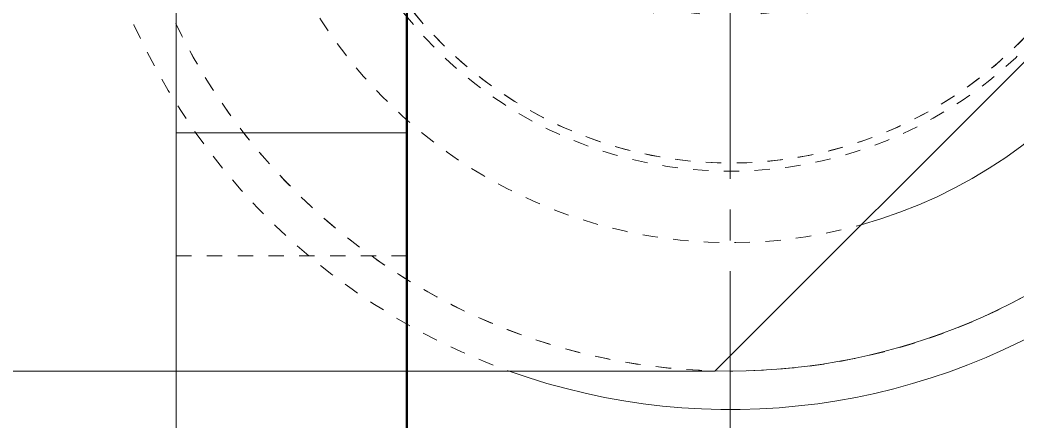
# Model space of a CAD drawing. Header units: millimetres. Extents: x -50460 to 50460, y -35640 to 35640.
# Drawn here: x -33439.9 to -33375.1, y 21296.2 to 21322.3 of the extents above; entities that cross this region are included whole.
import ezdxf

# ---------------------------------------------------------------- set-up
doc = ezdxf.new("R2010")
doc.units = ezdxf.units.MM
doc.linetypes.add('点画线', pattern=[18, 12, -2, 2, -2])
doc.linetypes.add('虚线', pattern=[2, 1, -1])
for name, color, linetype, lineweight in [('ACADSichtbare Kanten(DIN_Schmid)', 7, 'Continuous', 50), ('EB0', 7, 'Continuous', 15), ('中心线层', 1, '点画线', 18), ('尺寸线层', 4, 'Continuous', 18), ('粗实线层', 7, 'Continuous', 15), ('粗实线层_1', 7, 'Continuous', 15), ('虚线层', 100, '虚线', 18)]:
    doc.layers.add(name, color=color, linetype=linetype, lineweight=lineweight)

# ---------------------------------------------------------------- blocks, each defined once
blk = doc.blocks.new('*X929')
at = {"layer": '粗实线层'}
for p, q in [((75, -55), (50, -80)), ((50, -80), (0, -80))]:
    blk.add_line(p, q, dxfattribs=at)
blk = doc.blocks.new('*X927')
at = {"layer": '粗实线层_1'}
blk.add_blockref('*X929', (15, 97.5), dxfattribs=at)
blk = doc.blocks.new('*X930')
at = {"layer": '中心线层'}
blk.add_line((42.5, -3), (42.5, 88), dxfattribs=at)
at = {"layer": '粗实线层'}
for radius, start, end in [(42.5, 250.25008, 360), (40, 268.58494, 0), (31.65, 285.61198, 0)]:
    blk.add_arc((42.5, 42.5), radius, start, end, dxfattribs=at)
at = {"layer": '虚线层', "linetype": '虚线', "lineweight": 18}
for radius, start, end in [(42.5, 180.00002, 250.25008), (40, 180.00002, 0), (40, 180.00002, 268.58494), (31.65, 180.00002, 285.61198), (27, 180.00002, 332.73396), (26.47, 179.99998, 360), (26.47, 179.99998, 335.05248)]:
    blk.add_arc((42.5, 42.5), radius, start, end, dxfattribs=at)
blk = doc.blocks.new('*X931')
at = {"layer": '中心线层'}
for p, q in [((0, -18.78), (0, 16.92)), ((-17.6, 0), (17.6, 0)), ((-4.993, -16.72), (-4.993, -10.72)), ((4.993, -16.72), (4.993, -10.72))]:
    blk.add_line(p, q, dxfattribs=at)
for start, end in [(240, 260), (280, 300)]:
    blk.add_arc((0, 0), 14.6, start, end, dxfattribs=at)
at = {"layer": '粗实线层', "linetype": 'Continuous', "lineweight": 35}
for p, q in [((-7.3, -10.644), (-7.3, -15.242)), ((7.3, -10.644), (7.3, -15.242))]:
    blk.add_line(p, q, dxfattribs=at)
at = {"layer": '粗实线层'}
for p, q in [((-2.014, -11.424), (-2.014, -16.78)), ((2.014, -11.424), (2.014, -16.78))]:
    blk.add_line(p, q, dxfattribs=at)
at = {"layer": '粗实线层', "linetype": 'Continuous', "lineweight": 35}
for centre in [(-4.993, -13.72), (4.993, -13.72)]:
    blk.add_circle(centre, 1, dxfattribs=at)
at = {"layer": '粗实线层'}
for centre, radius, start, end in [((0, 1.096), 13.824, 301.87425, 238.12575), ((0, 0), 11.6, 280, 260), ((0, 0), 16.9, 244.40846, 263.15462), ((0, 0), 16.9, 276.84538, 295.59154)]:
    blk.add_arc(centre, radius, start, end, dxfattribs=at)
blk = doc.blocks.new('*X926')
at = {"layer": '粗实线层_1'}
for name, p in [('*X927', (-15, -57.5)), ('*X930', (8.5, -42.5)), ('*X931', (51, 0))]:
    blk.add_blockref(name, p, dxfattribs=at)
blk = doc.blocks.new('*X934')
at = {"layer": '粗实线层'}
for p, q in [((-15, 0), (-15, -50)), ((0, -50), (0, 0)), ((-15, -50), (-15, -241)), ((-15, -50), (0, -50)), ((0, -241), (0, -50))]:
    blk.add_line(p, q, dxfattribs=at)
at = {"layer": '虚线层', "linetype": '虚线', "lineweight": 18}
blk.add_line((-15, -58), (0, -58), dxfattribs=at)
blk = doc.blocks.new('*X937')
at = {"layer": 'ACADSichtbare Kanten(DIN_Schmid)', "linetype": 'Continuous', "lineweight": 50}
blk.add_line((127.218, -170.589), (127.218, 29.411), dxfattribs=at)
blk = doc.blocks.new('*X933')
at = {"layer": '粗实线层_1'}
for name, p in [('*X934', (-179, 0)), ('*X937', (-306.218, -62.411))]:
    blk.add_blockref(name, p, dxfattribs=at)
blk = doc.blocks.new('*X856')
at = {"layer": 'EB0'}
blk.add_blockref('*X926', (775, -257.284), dxfattribs=at)
blk.add_line((790, 580.216), (790, -489.784), dxfattribs=at)
at = {"layer": '粗实线层_1'}
blk.add_blockref('*X933', (984, -231.784), dxfattribs=at)
blk = doc.blocks.new('*X805')
at = {"layer": '尺寸线层'}
blk.add_blockref('*X856', (-1515, 819.783), dxfattribs=at)

msp = doc.modelspace()

# ---------------------------------------------------------------- block references
at = {"layer": '尺寸线层'}
msp.add_blockref('*X805', (-32704.742, 20776.945), dxfattribs=at)

doc.saveas('drawing.dxf')
